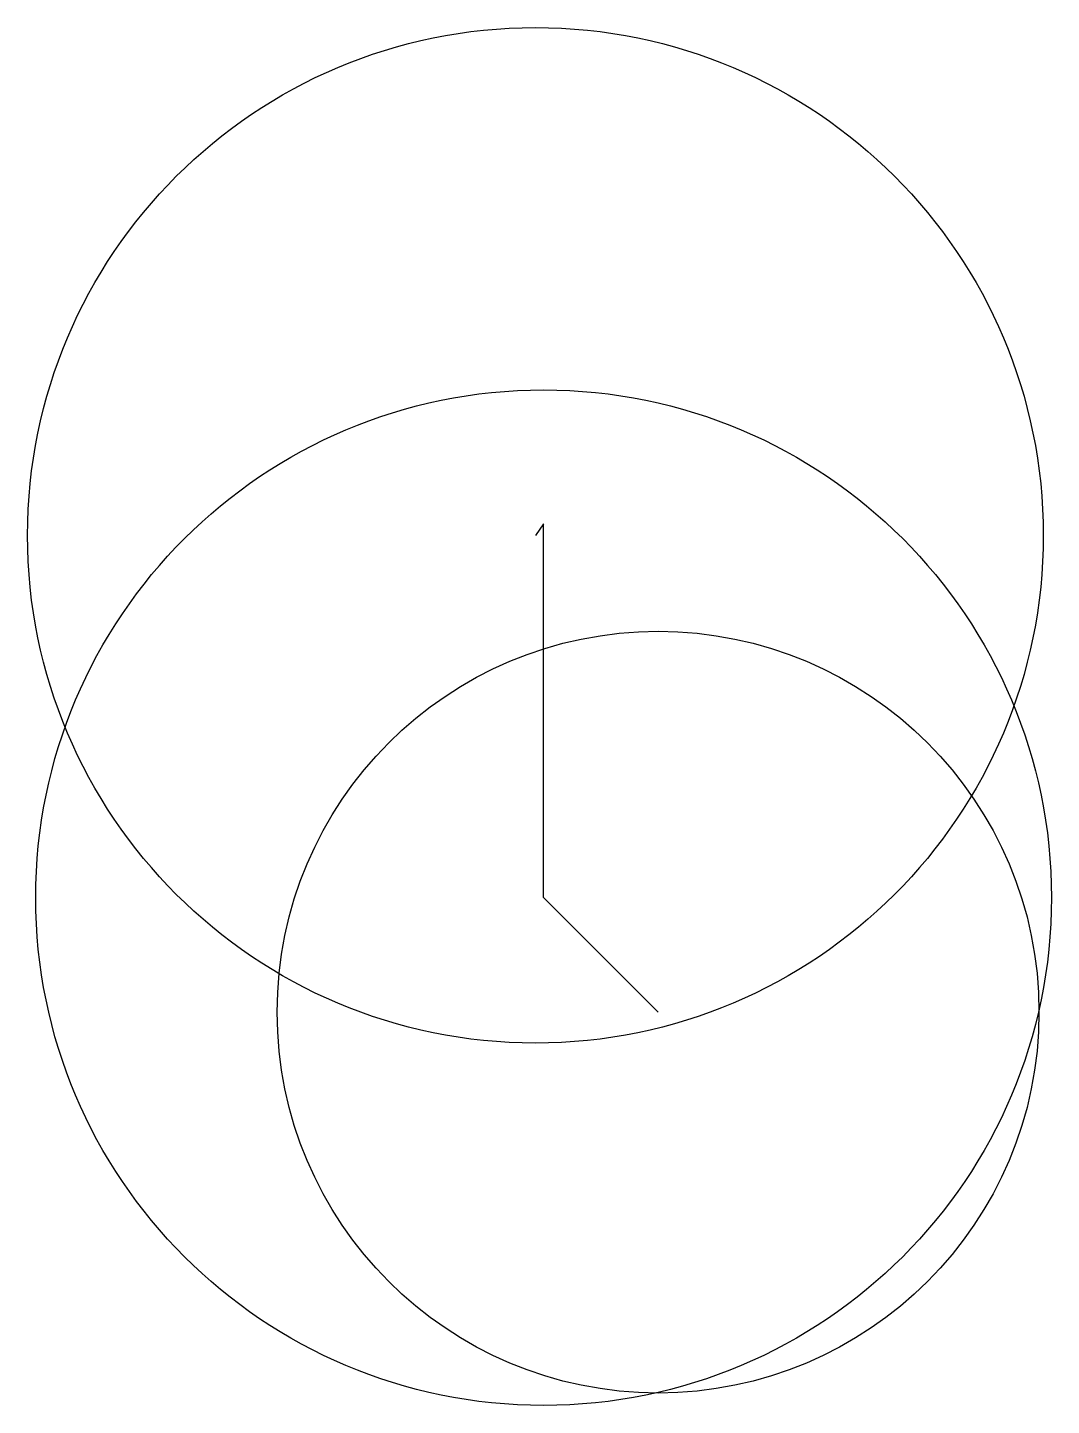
# Model space of a CAD drawing. Header units: metres. Extents: x 137.2 to 141.23, y 25.37 to 30.8.
import ezdxf

# ---------------------------------------------------------------- set-up
doc = ezdxf.new("R2010")
doc.units = ezdxf.units.M
for name, color, linetype in [('PATH_LINES', 2, 'Continuous'), ('PPO_POINTS', 1, 'Continuous'), ('START_GOAL', 3, 'Continuous')]:
    doc.layers.add(name, color=color, linetype=linetype)

msp = doc.modelspace()

# ---------------------------------------------------------------- linework, layer by layer
at = {"layer": 'PATH_LINES'}
for p, q in [((139.232, 28.845, 152.313), (139.2, 28.8, 156.5)), ((139.232, 27.373, 152.313), (139.232, 28.845, 152.313)), ((139.232, 27.373, 152.313), (139.683, 26.922, 152.313)), ((139.683, 26.922, 152.313), (139.232, 27.373, 152.313))]:
    msp.add_line(p, q, dxfattribs=at)
at = {"layer": 'PPO_POINTS'}
msp.add_circle((139.683, 26.922, 152.313), 1.5, dxfattribs=at)
at = {"layer": 'START_GOAL'}
for centre in [(139.2, 28.8, 156.5), (139.232, 27.373, 152.313)]:
    msp.add_circle(centre, 2, dxfattribs=at)

doc.saveas('drawing.dxf')
